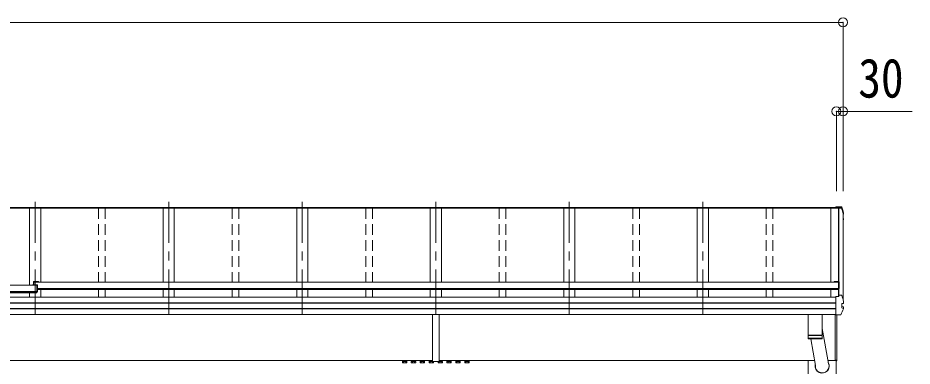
# Model space of a CAD drawing. Units: millimetres at full size, sheet at 1:40; some dimension numbers follow another scale. Extents: x -11243 to 11243, y -7760 to 7760.
# Drawn here: x -4624 to -606, y -1931 to -367 of the extents above; entities that cross this region are included whole.
import ezdxf
from ezdxf.enums import TextEntityAlignment as Align

# ---------------------------------------------------------------- set-up
doc = ezdxf.new("R2010")
doc.units = ezdxf.units.MM
doc.header["$LTSCALE"] = 40
doc.header["$PDMODE"] = 32
doc.header["$PDSIZE"] = 40
doc.linetypes.add('CHAIN1', pattern=[8, 5, -1, 1, -1])
doc.linetypes.add('DASHED1', pattern=[1.8, 1.2, -0.6])
for name, color, linetype, lineweight in [('0-1_本体', 5, 'CHAIN1', 9), ('0-3_ELV2', 4, 'Continuous', 9), ('0-6_OTH_LINE', 6, 'Continuous', 9), ('0-9_OUTLINE', 7, 'Continuous', 9)]:
    doc.layers.add(name, color=color, linetype=linetype, lineweight=lineweight)
doc.styles.add('ＭＳ ゴシック', font='')
doc.styles.get('ＭＳ ゴシック').set_extended_font_data('MS Gothic')

msp = doc.modelspace()

# ---------------------------------------------------------------- linework, layer by layer
at = {"layer": '0-1_本体'}
for p, q in [((-4546.53, -1696.57), (-4546.53, -1192.39)), ((-3946.53, -1696.57), (-3946.53, -1192.39)), ((-3346.53, -1696.57), (-3346.53, -1192.39)), ((-2746.53, -1696.57), (-2746.53, -1192.39)), ((-2146.53, -1696.57), (-2146.53, -1192.39)), ((-1546.53, -1696.57), (-1546.53, -1192.39))]:
    msp.add_line(p, q, dxfattribs=at)
at = {"layer": '0-3_ELV2'}
for p, q in [((-946.53, -1220.01), (-8746.53, -1220.01)), ((-946.53, -1220.91), (-8746.53, -1220.91)), ((-949.53, -1217.74), (-8743.53, -1217.74)), ((-4571.53, -1220.83), (-4571.53, -1567.39)), ((-4521.53, -1220.83), (-4521.53, -1553.27)), ((-3971.53, -1220.83), (-3971.53, -1553.27)), ((-3921.53, -1220.83), (-3921.53, -1553.27)), ((-3371.53, -1220.83), (-3371.53, -1553.27)), ((-3321.53, -1220.83), (-3321.53, -1553.27)), ((-2771.53, -1220.83), (-2771.53, -1553.27)), ((-2721.53, -1220.83), (-2721.53, -1553.27)), ((-2171.53, -1220.83), (-2171.53, -1553.27)), ((-2121.53, -1220.83), (-2121.53, -1553.27)), ((-1571.53, -1220.83), (-1571.53, -1553.27)), ((-1521.53, -1220.83), (-1521.53, -1553.27)), ((-971.53, -1220.83), (-971.53, -1553.27)), ((-971.53, -1220.92), (-923.09, -1220.92)), ((-924.53, -1215.66), (-949.53, -1215.66)), ((-949.53, -1219.68), (-949.53, -1215.66)), ((-949.53, -1218.18), (-935.33, -1218.18)), ((-946.53, -1220.68), (-935.71, -1220.68)), ((-936.23, -1618.29), (-936.23, -1220.92)), ((-935.33, -1218.18), (-935.71, -1220.68)), ((-935.63, -1220.92), (-935.63, -1614.34)), ((-935.33, -1219.27), (-935.56, -1220.77)), ((-935.56, -1220.77), (-935.56, -1220.42)), ((-935.56, -1220.77), (-923.14, -1220.77)), ((-935.33, -1219.27), (-935.33, -1218.18)), ((-923.28, -1219.27), (-935.33, -1219.27)), ((-924.53, -1215.66), (-924.53, -1215.65)), ((-924.53, -1215.66), (-924.53, -1215.66)), ((-916.53, -1244.28), (-916.53, -1631.15)), ((-914.21, -1247.59), (-914.21, -1243.54)), ((-916.53, -1247.23), (-915.84, -1247.1)), ((-916.53, -1247.58), (-915.76, -1247.43)), ((-915.27, -1248.86), (-916.53, -1249.1)), ((-916.53, -1266.99), (-915.7, -1267.09)), ((-916.53, -1271.08), (-915.16, -1271.35)), ((-916.53, -1272.61), (-915.69, -1272.77)), ((-915.69, -1267.09), (-915.7, -1267.09)), ((-914.11, -1272.62), (-914.11, -1268.56)), ((-4558.53, -1565.23), (-4538.53, -1565.23)), ((-4558.53, -1565.23), (-4558.53, -1567.39)), ((-4558.53, -1566.77), (-4538.53, -1566.77)), ((-4554.33, -1553.11), (-4554.33, -1565.23)), ((-4532.33, -1551.11), (-4552.33, -1551.11)), ((-4552.33, -1565.23), (-4552.33, -1552.65)), ((-4532.33, -1552.65), (-4552.33, -1552.65)), ((-936.23, -1553.27), (-4552.33, -1553.27)), ((-4538.53, -1601.28), (-4538.53, -1566.77)), ((-4532.33, -1551.11), (-4532.33, -1553.27)), ((-956.23, -1551.11), (-936.23, -1551.11)), ((-956.23, -1551.11), (-956.23, -1553.27)), ((-956.23, -1552.65), (-936.23, -1552.65)), ((-934.23, -1553.11), (-934.23, -1582.57)), ((-4538.53, -1567.39), (-5154.53, -1567.39)), ((-4538.53, -1596.42), (-5154.53, -1596.42)), ((-4538.53, -1598.17), (-5154.53, -1598.17)), ((-4538.53, -1601.28), (-5154.53, -1601.28)), ((-4571.53, -1601.28), (-4571.53, -1620.83)), ((-4538.53, -1596.69), (-4536.53, -1596.69)), ((-4536.53, -1567.23), (-4536.53, -1596.69)), ((-936.23, -1582.3), (-4536.53, -1582.3)), ((-936.23, -1584.05), (-4536.53, -1584.05)), ((-936.23, -1587.16), (-4536.53, -1587.16)), ((-4521.53, -1587.16), (-4521.53, -1620.83)), ((-3971.53, -1587.16), (-3971.53, -1620.83)), ((-3921.53, -1587.16), (-3921.53, -1620.83)), ((-3371.53, -1587.16), (-3371.53, -1620.83)), ((-3321.53, -1587.16), (-3321.53, -1620.83)), ((-2771.53, -1587.16), (-2771.53, -1620.83)), ((-2721.53, -1587.16), (-2721.53, -1620.83)), ((-2171.53, -1587.16), (-2171.53, -1620.83)), ((-2121.53, -1587.16), (-2121.53, -1620.83)), ((-1571.53, -1587.16), (-1571.53, -1620.83)), ((-1521.53, -1587.16), (-1521.53, -1620.83)), ((-971.53, -1587.16), (-971.53, -1620.68)), ((-936.23, -1582.57), (-934.23, -1582.57)), ((-949.53, -1620.83), (-8743.53, -1620.83)), ((-949.53, -1647.35), (-8743.53, -1647.35)), ((-2746.53, -1620.83), (-2746.53, -1698.42)), ((-949.53, -1618.96), (-949.53, -1618.65)), ((-949.53, -1620.27), (-949.53, -1618.96)), ((-949.53, -1700.2), (-949.53, -1620.27)), ((-936.28, -1618.65), (-935.56, -1613.87)), ((-936.27, -1618.65), (-935.71, -1614.97)), ((-935.71, -1618.65), (-935.71, -1614.97)), ((-935.56, -1613.52), (-935.33, -1612.02)), ((-935.56, -1613.52), (-935.56, -1613.87)), ((-923.28, -1612.02), (-935.33, -1612.02)), ((-914.21, -1647.72), (-914.21, -1640.34)), ((-949.53, -1648.24), (-8743.53, -1648.24)), ((-949.53, -1671.46), (-8743.53, -1671.46)), ((-949.53, -1673.39), (-8743.53, -1673.39)), ((-922.1, -1649.97), (-915.84, -1649.19)), ((-922.1, -1649.97), (-922.1, -1649.97)), ((-915.7, -1671.48), (-922.1, -1669.78)), ((-922.1, -1669.78), (-922.1, -1669.78)), ((-921.53, -1650.1), (-921.53, -1669.31)), ((-915.16, -1664.09), (-921.12, -1662.94)), ((-915.84, -1649.19), (-915.84, -1649.19)), ((-915.7, -1671.48), (-915.69, -1671.48)), ((-914.11, -1672.76), (-914.11, -1665.37)), ((-949.53, -1698.42), (-8743.53, -1698.42)), ((-2761.53, -1698.42), (-2761.53, -1764.79)), ((-951.53, -1698.42), (-951.53, -1904.74)), ((-949.53, -1701.07), (-949.53, -1700.2)), ((-949.53, -1701.07), (-928.88, -1701.07)), ((-945.03, -1907.14), (-945.03, -1701.07)), ((-944.53, -1906.74), (-944.53, -1701.07)), ((-2761.53, -1764.79), (-2761.41, -1765.14)), ((-2761.41, -1765.14), (-2761.41, -1777.14)), ((-2761.41, -1777.14), (-2761.53, -1777.49)), ((-2761.53, -1777.49), (-2761.53, -1865.79)), ((-2731.65, -1777.14), (-2731.53, -1777.49)), ((-2761.53, -1865.79), (-2761.41, -1866.14)), ((-2761.41, -1878.14), (-2761.53, -1878.49)), ((-2761.53, -1878.49), (-2761.53, -1895.29)), ((-2761.41, -1866.14), (-2761.41, -1878.14)), ((-2731.65, -1878.14), (-2731.53, -1878.49)), ((-2731.53, -1878.49), (-2731.53, -1895.29)), ((-2761.41, -1906.14), (-8648.29, -1906.14)), ((-2906.59, -1906.34), (-2906.59, -1906.14)), ((-2761.41, -1906.34), (-2906.59, -1906.34)), ((-2896.4, -1909.74), (-2896.4, -1915.98)), ((-2896.4, -1909.74), (-2876.77, -1909.74)), ((-2895.09, -1916.74), (-2896.4, -1915.98)), ((-2895.09, -1916.74), (-2878.09, -1916.74)), ((-2891.5, -1909.74), (-2891.5, -1915.98)), ((-2881.68, -1909.74), (-2881.68, -1915.98)), ((-2878.09, -1916.74), (-2876.77, -1915.98)), ((-2876.77, -1909.74), (-2876.77, -1915.98)), ((-2856.4, -1909.74), (-2856.4, -1915.98)), ((-2856.4, -1909.74), (-2836.77, -1909.74)), ((-2855.09, -1916.74), (-2856.4, -1915.98)), ((-2855.09, -1916.74), (-2838.09, -1916.74)), ((-2851.5, -1909.74), (-2851.5, -1915.98)), ((-2841.68, -1909.74), (-2841.68, -1915.98)), ((-2838.09, -1916.74), (-2836.77, -1915.98)), ((-2836.77, -1909.74), (-2836.77, -1915.98)), ((-2816.4, -1909.74), (-2816.4, -1915.98)), ((-2816.4, -1909.74), (-2796.77, -1909.74)), ((-2815.09, -1916.74), (-2816.4, -1915.98)), ((-2815.09, -1916.74), (-2798.09, -1916.74)), ((-2811.5, -1909.74), (-2811.5, -1915.98)), ((-2801.68, -1909.74), (-2801.68, -1915.98)), ((-2798.09, -1916.74), (-2796.77, -1915.98)), ((-2796.77, -1909.74), (-2796.77, -1915.98)), ((-2776.4, -1909.74), (-2776.4, -1915.98)), ((-2776.4, -1909.74), (-2761.52, -1909.74)), ((-2775.09, -1916.74), (-2776.4, -1915.98)), ((-2775.09, -1916.74), (-2758.09, -1916.74)), ((-2771.5, -1909.74), (-2771.5, -1915.98)), ((-2761.68, -1909.74), (-2761.68, -1915.98)), ((-2761.41, -1895.64), (-2761.53, -1895.29)), ((-2761.41, -1907.64), (-2761.53, -1907.99)), ((-2761.53, -1909.64), (-2761.53, -1907.99)), ((-2761.41, -1895.64), (-2761.41, -1907.64)), ((-2732.03, -1910.14), (-2761.03, -1910.14)), ((-2758.09, -1916.74), (-2756.77, -1915.98)), ((-2756.77, -1910.14), (-2756.77, -1915.98)), ((-2736.4, -1910.14), (-2736.4, -1915.98)), ((-2735.09, -1916.74), (-2736.4, -1915.98)), ((-2718.09, -1916.74), (-2735.09, -1916.74)), ((-2731.65, -1895.64), (-2731.53, -1895.29)), ((-1044.76, -1906.14), (-2731.65, -1906.14)), ((-2731.65, -1906.34), (-2586.59, -1906.34)), ((-2716.77, -1909.74), (-2731.54, -1909.74)), ((-2731.53, -1909.64), (-2731.53, -1907.99)), ((-2731.5, -1909.74), (-2731.5, -1915.98)), ((-2721.68, -1909.74), (-2721.68, -1915.98)), ((-2718.09, -1916.74), (-2716.77, -1915.98)), ((-2716.77, -1909.74), (-2716.77, -1915.98)), ((-2696.4, -1909.74), (-2696.4, -1915.98)), ((-2676.77, -1909.74), (-2696.4, -1909.74)), ((-2695.09, -1916.74), (-2696.4, -1915.98)), ((-2678.09, -1916.74), (-2695.09, -1916.74)), ((-2691.5, -1909.74), (-2691.5, -1915.98)), ((-2681.68, -1909.74), (-2681.68, -1915.98)), ((-2678.09, -1916.74), (-2676.77, -1915.98)), ((-2676.77, -1909.74), (-2676.77, -1915.98)), ((-2656.4, -1909.74), (-2656.4, -1915.98)), ((-2636.77, -1909.74), (-2656.4, -1909.74)), ((-2655.09, -1916.74), (-2656.4, -1915.98)), ((-2638.09, -1916.74), (-2655.09, -1916.74)), ((-2651.5, -1909.74), (-2651.5, -1915.98)), ((-2641.68, -1909.74), (-2641.68, -1915.98)), ((-2638.09, -1916.74), (-2636.77, -1915.98)), ((-2636.77, -1909.74), (-2636.77, -1915.98)), ((-2616.4, -1909.74), (-2616.4, -1915.98)), ((-2596.77, -1909.74), (-2616.4, -1909.74)), ((-2615.09, -1916.74), (-2616.4, -1915.98)), ((-2598.09, -1916.74), (-2615.09, -1916.74)), ((-2611.5, -1909.74), (-2611.5, -1915.98)), ((-2601.68, -1909.74), (-2601.68, -1915.98)), ((-2598.09, -1916.74), (-2596.77, -1915.98)), ((-2596.77, -1909.74), (-2596.77, -1915.98)), ((-2586.59, -1906.14), (-2586.59, -1906.34)), ((-1072.53, -5206.14), (-1072.53, -1906.14)), ((-946.53, -1906.14), (-984.13, -1906.14)), ((-946.53, -1904.74), (-951.53, -1904.74)), ((-947.53, -1906.14), (-947.53, -5206.14)), ((-946.53, -1907.24), (-946.53, -1904.74)), ((-945.03, -1907.14), (-945.03, -1907.14)), ((-945.03, -1907.14), (-945.02, -1907.2))]:
    msp.add_line(p, q, dxfattribs=at)
at = {"layer": '0-3_ELV2', "linetype": 'DASHED1'}
for p, q in [((-4261.53, -1220.91), (-4261.53, -1553.27)), ((-4231.53, -1220.91), (-4231.53, -1553.27)), ((-3661.53, -1220.91), (-3661.53, -1553.27)), ((-3631.53, -1220.91), (-3631.53, -1553.27)), ((-3061.53, -1220.91), (-3061.53, -1553.27)), ((-3031.53, -1220.91), (-3031.53, -1553.27)), ((-2461.53, -1220.91), (-2461.53, -1553.27)), ((-2431.53, -1220.91), (-2431.53, -1553.27)), ((-1861.53, -1220.91), (-1861.53, -1553.27)), ((-1831.53, -1220.91), (-1831.53, -1553.27)), ((-1261.53, -1220.91), (-1261.53, -1553.27)), ((-1231.53, -1220.91), (-1231.53, -1553.27)), ((-4261.53, -1587.16), (-4261.53, -1620.83)), ((-4231.53, -1587.16), (-4231.53, -1620.83)), ((-3661.53, -1587.16), (-3661.53, -1620.83)), ((-3631.53, -1587.16), (-3631.53, -1620.83)), ((-3061.53, -1587.16), (-3061.53, -1620.83)), ((-3031.53, -1587.16), (-3031.53, -1620.83)), ((-2461.53, -1587.16), (-2461.53, -1620.83)), ((-2431.53, -1587.16), (-2431.53, -1620.83)), ((-1861.53, -1587.16), (-1861.53, -1620.83)), ((-1831.53, -1587.16), (-1831.53, -1620.83)), ((-1261.53, -1587.16), (-1261.53, -1620.83)), ((-1231.53, -1587.16), (-1231.53, -1620.83))]:
    msp.add_line(p, q, dxfattribs=at)
at = {"layer": '0-3_ELV2'}
for points in [[(-949.53, -1219.68), (-946.53, -1219.68), (-946.53, -1220.68)], [(-921.67, -1216.93), (-921.79, -1216.64), (-921.96, -1216.37), (-922.18, -1216.15), (-922.43, -1215.96), (-922.71, -1215.83), (-922.98, -1215.75), (-923.21, -1215.71), (-923.44, -1215.69), (-923.7, -1215.67), (-923.98, -1215.66), (-924.29, -1215.65), (-924.61, -1215.65)], [(-914.25, -1243.22), (-916.57, -1234.37), (-919.03, -1225.61), (-921.66, -1216.94)], [(-914.25, -1243.23), (-914.22, -1243.49), (-914.21, -1243.54)], [(-916.53, -1278.82), (-915.61, -1276.59), (-914.2, -1273.1)], [(-949.53, -1618.65), (-935.33, -1618.65), (-935.33, -1612.02)], [(-914.25, -1640.03), (-914.22, -1640.28), (-914.21, -1640.34)], [(-914.22, -1647.76), (-914.22, -1647.67), (-914.25, -1647.41)], [(-914.2, -1673.24), (-917.06, -1680.06), (-920.01, -1686.79), (-923.04, -1693.44), (-926.17, -1700)], [(-922.1, -1649.97), (-922.18, -1649.99), (-922.25, -1650.04), (-922.32, -1650.12), (-922.36, -1650.22), (-922.39, -1650.33), (-922.4, -1650.44)], [(-922.1, -1669.78), (-922.18, -1669.75), (-922.25, -1669.68), (-922.32, -1669.6), (-922.36, -1669.5), (-922.39, -1669.38), (-922.4, -1669.26)], [(-921.53, -1650.1), (-921.51, -1649.98), (-921.48, -1649.89)], [(-915.84, -1649.19), (-915.61, -1649.12), (-915.41, -1648.98), (-915.24, -1648.76), (-915.12, -1648.48), (-915.05, -1648.17), (-915.04, -1647.84), (-915.09, -1647.52)], [(-915.76, -1649.18), (-915.48, -1649.1), (-915.24, -1649.03), (-915, -1648.93), (-914.73, -1648.76), (-914.46, -1648.49), (-914.28, -1648.14), (-914.23, -1647.76)], [(-915.01, -1673.46), (-914.92, -1673.13), (-914.89, -1672.77), (-914.94, -1672.41), (-915.05, -1672.08), (-915.23, -1671.8), (-915.45, -1671.6), (-915.69, -1671.48)], [(-914.22, -1673.26), (-914.15, -1673.1), (-914.11, -1672.92), (-914.11, -1672.75)], [(-2731.53, -1698.42), (-2731.53, -1764.79), (-2731.65, -1765.14), (-2731.65, -1777.14)], [(-928.86, -1701.06), (-928.48, -1701.06), (-928.13, -1701.05), (-927.82, -1701.03), (-927.54, -1701), (-927.23, -1700.93), (-926.9, -1700.78), (-926.59, -1700.57), (-926.33, -1700.29), (-926.15, -1699.95)], [(-2731.53, -1777.49), (-2731.53, -1865.79), (-2731.65, -1866.14), (-2731.65, -1878.14)], [(-2897.59, -1906.34), (-2897.59, -1907.94), (-2875.59, -1907.94), (-2875.59, -1906.34)], [(-2877.99, -1907.94), (-2877.99, -1909.72), (-2895.19, -1909.72), (-2895.19, -1907.94)], [(-2857.59, -1906.34), (-2857.59, -1907.94), (-2835.59, -1907.94), (-2835.59, -1906.34)], [(-2837.99, -1907.94), (-2837.99, -1909.72), (-2855.19, -1909.72), (-2855.19, -1907.94)], [(-2817.59, -1906.34), (-2817.59, -1907.94), (-2795.59, -1907.94), (-2795.59, -1906.34)], [(-2797.99, -1907.94), (-2797.99, -1909.72), (-2815.19, -1909.72), (-2815.19, -1907.94)], [(-2777.59, -1906.34), (-2777.59, -1907.94), (-2761.51, -1907.94)], [(-2761.52, -1909.72), (-2775.19, -1909.72), (-2775.19, -1907.94)], [(-2731.65, -1895.64), (-2731.65, -1907.64), (-2731.53, -1907.99)], [(-2715.59, -1906.34), (-2715.59, -1907.94), (-2731.55, -1907.94)], [(-2731.53, -1909.72), (-2717.99, -1909.72), (-2717.99, -1907.94)], [(-2675.59, -1906.34), (-2675.59, -1907.94), (-2697.59, -1907.94), (-2697.59, -1906.34)], [(-2695.19, -1907.94), (-2695.19, -1909.72), (-2677.99, -1909.72), (-2677.99, -1907.94)], [(-2635.59, -1906.34), (-2635.59, -1907.94), (-2657.59, -1907.94), (-2657.59, -1906.34)], [(-2655.19, -1907.94), (-2655.19, -1909.72), (-2637.99, -1909.72), (-2637.99, -1907.94)], [(-2595.59, -1906.34), (-2595.59, -1907.94), (-2617.59, -1907.94), (-2617.59, -1906.34)], [(-2615.19, -1907.94), (-2615.19, -1909.72), (-2597.99, -1909.72), (-2597.99, -1907.94)], [(-945.02, -1907.24), (-945.03, -1907.24), (-946.53, -1907.24)], [(-945.02, -1907.2), (-945.02, -1907.24), (-945.02, -1907.24)]]:
    msp.add_lwpolyline(points, dxfattribs=at)
for centre, radius, start, end in [((-923.28, -1220.97), 1.7, 17.09071, 90.04324), ((-1399.54, -1366.93), 498.32, 13.87531, 17.05651), ((-1399.53, -1366.93), 499.82, 13.85121, 17.03953), ((-1378.86, -1087.71), 498.64, 337.99835, 338.21754), ((-1378.86, -1088.06), 498.64, 337.99835, 338.25759), ((-915.51, -1247.59), 1.3, 280.89642, 13.7954), ((-915.41, -1272.62), 1.3, 338.33785, 79.1132), ((-915.41, -1268.56), 1.3, 0.0377, 79.0995), ((-4552.33, -1553.11), 2, 90, 180), ((-4538.53, -1567.23), 2, 0, 90), ((-936.23, -1553.11), 2, 0, 90), ((-923.28, -1613.72), 1.7, 17.09071, 90.04324), ((-1399.53, -1759.68), 499.82, 13.85121, 17.03953), ((-921.03, -1662.45), 0.499, 180.05239, 259.08482), ((-915.41, -1665.37), 1.3, 0.0377, 79.0995), ((-2893.95, -1912.39), 4.34, 235.61575, 304.38425), ((-2886.59, -1900.5), 16.24, 252.41205, 287.58795), ((-2879.23, -1912.39), 4.34, 235.61575, 304.38425), ((-2853.95, -1912.39), 4.34, 235.61575, 304.38425), ((-2846.59, -1900.5), 16.24, 252.41205, 287.58795), ((-2839.23, -1912.39), 4.34, 235.61575, 304.38425), ((-2813.95, -1912.39), 4.34, 235.61575, 304.38425), ((-2806.59, -1900.5), 16.24, 252.41205, 287.58795), ((-2799.23, -1912.39), 4.34, 235.61575, 304.38425), ((-2773.95, -1912.39), 4.34, 235.61575, 304.38425), ((-2766.59, -1900.5), 16.24, 252.41205, 287.58795), ((-2759.23, -1912.39), 4.34, 235.61575, 304.38425), ((-2733.95, -1912.39), 4.34, 235.61575, 304.38425), ((-2726.59, -1900.5), 16.24, 252.41205, 287.58795), ((-2719.23, -1912.39), 4.34, 235.61575, 304.38425), ((-2693.95, -1912.39), 4.34, 235.61575, 304.38425), ((-2686.59, -1900.5), 16.24, 252.41205, 287.58795), ((-2679.23, -1912.39), 4.34, 235.61575, 304.38425), ((-2653.95, -1912.39), 4.34, 235.61575, 304.38425), ((-2646.59, -1900.5), 16.24, 252.41205, 287.58795), ((-2639.23, -1912.39), 4.34, 235.61575, 304.38425), ((-2613.95, -1912.39), 4.34, 235.61575, 304.38425), ((-2606.59, -1900.5), 16.24, 252.41205, 287.58795), ((-2599.23, -1912.39), 4.34, 235.61575, 304.38425), ((-957.18, -1892.07), 12.15, 359.0404, 0.9596), ((-945.03, -1906.74), 0.5, 270.5, 0)]:
    msp.add_arc(centre, radius, start, end, dxfattribs=at)
for centre, major_axis, start_param, end_param in [((-2761.03, -1909.64), (-0.501, 0), 6.2831853, 7.8539816), ((-2732.03, -1909.64), (0.501, 0), 4.712389, 6.2831853)]:
    msp.add_ellipse(centre, major_axis=major_axis, ratio=0.998135, start_param=start_param, end_param=end_param, dxfattribs=at)
at = {"layer": '0-6_OTH_LINE'}
for p, q in [((-8776.53, -386.77), (-916.53, -386.77)), ((-916.53, -386.77), (-916.53, -1145.77)), ((-946.53, -786.77), (-946.53, -1145.77)), ((-916.53, -786.77), (-946.53, -786.77)), ((-916.53, -786.77), (-916.53, -1145.77)), ((-606.04, -786.77), (-916.53, -786.77))]:
    msp.add_line(p, q, dxfattribs=at)
for p in [(-916.53, -386.77), (-946.53, -786.77), (-916.53, -786.77)]:
    msp.add_point(p, dxfattribs=at)
at = {"layer": '0-9_OUTLINE'}
for p, q in [((-1073.53, -1791.96), (-1073.53, -1698.42)), ((-1009.53, -1698.42), (-1009.53, -1791.96)), ((-1009.53, -1762.18), (-981.92, -1918.56)), ((-1073.53, -1791.96), (-1009.53, -1791.96)), ((-1073.53, -1792.96), (-1009.53, -1792.96)), ((-1073.3, -1806.02), (-1073.53, -1792.96)), ((-1009.76, -1805.96), (-1073.3, -1805.96)), ((-1069.03, -1791.96), (-1069.01, -1792.96)), ((-1014.03, -1791.96), (-1014.05, -1792.96)), ((-1009.53, -1792.96), (-1009.76, -1806.02)), ((-1070.3, -1808.96), (-1012.76, -1808.96)), ((-1040.75, -1928.75), (-1061.85, -1808.96))]:
    msp.add_line(p, q, dxfattribs=at)
for centre, start, end in [((-1070.3, -1805.96), 181, 270), ((-1012.76, -1805.96), 269.95168, 359)]:
    msp.add_arc(centre, 3, start, end, dxfattribs=at)
for major_axis, ratio, start_param, end_param in [((31.85, 0), 0.984694, 2.9607069, 6.8123255), ((30.8, 0), 0.983336, 3.0689101, 6.7045279)]:
    msp.add_ellipse((-1010.03, -1930.95), major_axis=major_axis, ratio=ratio, start_param=start_param, end_param=end_param, dxfattribs=at)

# ---------------------------------------------------------------- texts
at = {"layer": '0-6_OTH_LINE', "color": 7, "style": 'ＭＳ ゴシック', "width": 0.85}
msp.add_text('30', height=176, dxfattribs=at).set_placement((-847.87, -777.67), align=Align.BOTTOM_LEFT)

doc.saveas('drawing.dxf')
